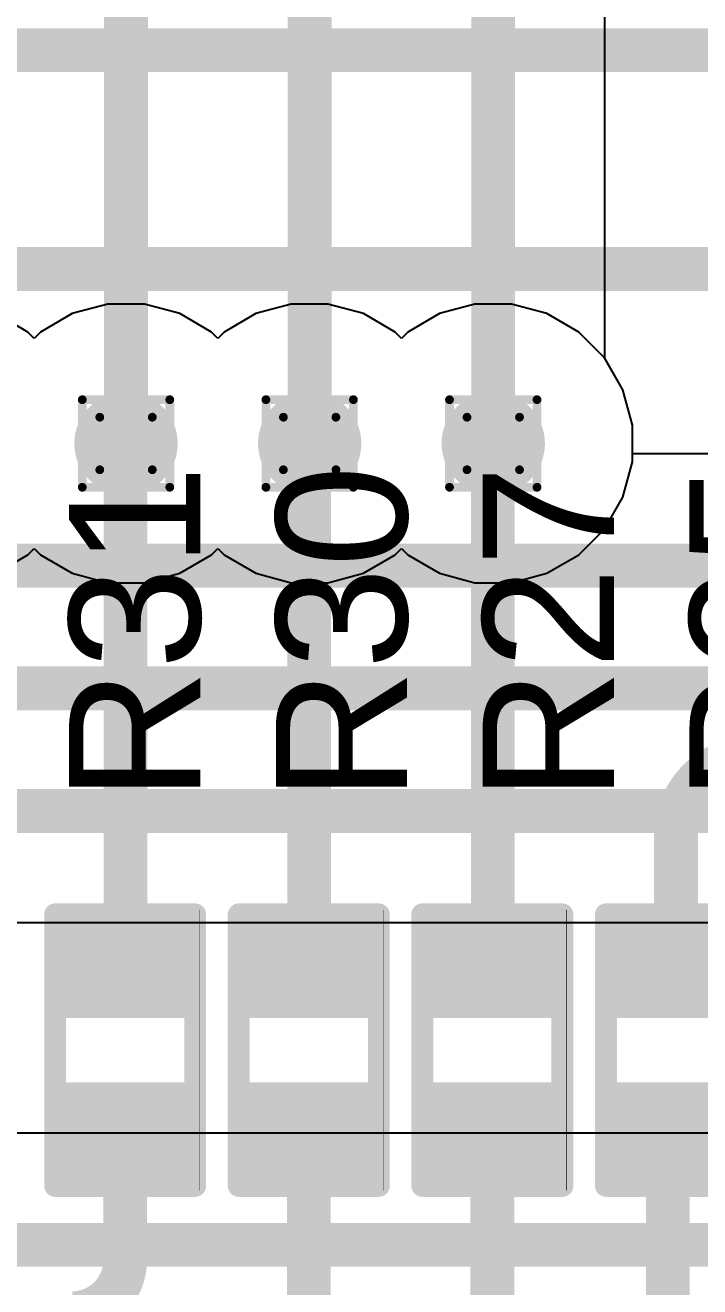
# Model space of a CAD drawing. Header units: inches. Extents: x -5 to 230, y -4 to 159.
# Drawn here: x 34.11 to 38.03, y 45.93 to 53.25 of the extents above; entities that cross this region are included whole.
import ezdxf

# ---------------------------------------------------------------- set-up
doc = ezdxf.new("R2010")
doc.units = ezdxf.units.IN
for name, color, linetype in [('Bottom Layer', 5, 'Continuous'), ('Drill Drawing', 1, 'Continuous'), ('Layer 1', 16, 'Continuous'), ('Layer 2', 76, 'Continuous'), ('Top Layer', 1, 'Continuous'), ('Top Overlay', 2, 'Continuous'), ('Top Paste', 8, 'Continuous'), ('Top Solder', 216, 'Continuous'), ('Via Holes', 16, 'Continuous')]:
    doc.layers.add(name, color=color, linetype=linetype)
doc.styles.add('Arial', font='', dxfattribs={"height": 0.2})
doc.styles.get('Arial').set_extended_font_data('Arial')

# ---------------------------------------------------------------- blocks, each defined once
blk = doc.blocks.new('R___0402_149')
at = {"layer": 'Top Layer'}
for points in [[(-0.6985, -0.3175), (-0.6985, 0.3175), (-0.2413, 0.3175), (-0.2413, -0.3175)], [(0.2413, -0.3175), (0.2413, 0.3175), (0.6985, 0.3175), (0.6985, -0.3175)]]:
    blk.add_hatch(color=1, dxfattribs=at).paths.add_polyline_path(points)
at = {"layer": 'Top Paste'}
for points in [[(-0.6985, -0.3175), (-0.6985, 0.3175), (-0.2413, 0.3175), (-0.2413, -0.3175)], [(0.2413, -0.3175), (0.2413, 0.3175), (0.6985, 0.3175), (0.6985, -0.3175)]]:
    blk.add_hatch(color=8, dxfattribs=at).paths.add_polyline_path(points)
at = {"layer": 'Top Solder'}
for points in [[(-0.7535, -0.3725), (-0.7535, 0.3725), (-0.1863, 0.3725), (-0.1863, -0.3725)], [(0.1863, -0.3725), (0.1863, 0.3725), (0.7535, 0.3725), (0.7535, -0.3725)]]:
    blk.add_hatch(color=216, dxfattribs=at).paths.add_polyline_path(points)
at = {"layer": 'Top Overlay'}
for points, const_width in [([(-0.7874, 0.4064), (0.7874, 0.4064)], 0.127), ([(-0.7874, 0.4064), (-0.7874, -0.4064)], 0.127), ([(0.7874, 0.4064), (0.7874, -0.4064)], 0.127), ([(-0.7874, -0.4064), (0.7874, -0.4064)], 0.127), ([(-0.8128, -0.4318), (0.8128, -0.4318)], 0.00323)]:
    blk.add_lwpolyline(points, dxfattribs=dict(at, const_width=const_width))
for points, const_width in [([(-0.8191, 0.4064, 1), (-0.7556, 0.4064, 1)], 0.0635), ([(-0.8191, 0.4064, 1), (-0.7556, 0.4064, 1)], 0.0635), ([(0.7556, 0.4064, 1), (0.8191, 0.4064, 1)], 0.0635), ([(0.7556, 0.4064, 1), (0.8191, 0.4064, 1)], 0.0635), ([(-0.8191, -0.4064, 1), (-0.7556, -0.4064, 1)], 0.0635), ([(-0.8191, -0.4064, 1), (-0.7556, -0.4064, 1)], 0.0635), ([(0.7556, -0.4064, 1), (0.8191, -0.4064, 1)], 0.0635), ([(0.7556, -0.4064, 1), (0.8191, -0.4064, 1)], 0.0635), ([(-0.8136, -0.4318, 1), (-0.812, -0.4318, 1)], 0.00161), ([(0.812, -0.4318, 1), (0.8136, -0.4318, 1)], 0.00161)]:
    blk.add_lwpolyline(points, format="xyb", close=True, dxfattribs=dict(at, const_width=const_width))
blk = doc.blocks.new('R___0402_150')
at = {"layer": 'Top Layer'}
for points in [[(-0.6985, -0.3175), (-0.6985, 0.3175), (-0.2413, 0.3175), (-0.2413, -0.3175)], [(0.2413, -0.3175), (0.2413, 0.3175), (0.6985, 0.3175), (0.6985, -0.3175)]]:
    blk.add_hatch(color=1, dxfattribs=at).paths.add_polyline_path(points)
at = {"layer": 'Top Paste'}
for points in [[(-0.6985, -0.3175), (-0.6985, 0.3175), (-0.2413, 0.3175), (-0.2413, -0.3175)], [(0.2413, -0.3175), (0.2413, 0.3175), (0.6985, 0.3175), (0.6985, -0.3175)]]:
    blk.add_hatch(color=8, dxfattribs=at).paths.add_polyline_path(points)
at = {"layer": 'Top Solder'}
for points in [[(-0.7535, -0.3725), (-0.7535, 0.3725), (-0.1863, 0.3725), (-0.1863, -0.3725)], [(0.1863, -0.3725), (0.1863, 0.3725), (0.7535, 0.3725), (0.7535, -0.3725)]]:
    blk.add_hatch(color=216, dxfattribs=at).paths.add_polyline_path(points)
at = {"layer": 'Top Overlay'}
for points, const_width in [([(-0.7874, 0.4064), (0.7874, 0.4064)], 0.127), ([(-0.7874, 0.4064), (-0.7874, -0.4064)], 0.127), ([(0.7874, 0.4064), (0.7874, -0.4064)], 0.127), ([(-0.7874, -0.4064), (0.7874, -0.4064)], 0.127), ([(-0.8128, -0.4318), (0.8128, -0.4318)], 0.00323)]:
    blk.add_lwpolyline(points, dxfattribs=dict(at, const_width=const_width))
for points, const_width in [([(-0.8191, 0.4064, 1), (-0.7556, 0.4064, 1)], 0.0635), ([(-0.8191, 0.4064, 1), (-0.7556, 0.4064, 1)], 0.0635), ([(0.7556, 0.4064, 1), (0.8191, 0.4064, 1)], 0.0635), ([(0.7556, 0.4064, 1), (0.8191, 0.4064, 1)], 0.0635), ([(-0.8191, -0.4064, 1), (-0.7556, -0.4064, 1)], 0.0635), ([(-0.8191, -0.4064, 1), (-0.7556, -0.4064, 1)], 0.0635), ([(0.7556, -0.4064, 1), (0.8191, -0.4064, 1)], 0.0635), ([(0.7556, -0.4064, 1), (0.8191, -0.4064, 1)], 0.0635), ([(-0.8136, -0.4318, 1), (-0.812, -0.4318, 1)], 0.00161), ([(0.812, -0.4318, 1), (0.8136, -0.4318, 1)], 0.00161)]:
    blk.add_lwpolyline(points, format="xyb", close=True, dxfattribs=dict(at, const_width=const_width))
blk = doc.blocks.new('R___0402_153')
at = {"layer": 'Top Layer'}
for points in [[(-0.6985, -0.3175), (-0.6985, 0.3175), (-0.2413, 0.3175), (-0.2413, -0.3175)], [(0.2413, -0.3175), (0.2413, 0.3175), (0.6985, 0.3175), (0.6985, -0.3175)]]:
    blk.add_hatch(color=1, dxfattribs=at).paths.add_polyline_path(points)
at = {"layer": 'Top Paste'}
for points in [[(-0.6985, -0.3175), (-0.6985, 0.3175), (-0.2413, 0.3175), (-0.2413, -0.3175)], [(0.2413, -0.3175), (0.2413, 0.3175), (0.6985, 0.3175), (0.6985, -0.3175)]]:
    blk.add_hatch(color=8, dxfattribs=at).paths.add_polyline_path(points)
at = {"layer": 'Top Solder'}
for points in [[(-0.7535, -0.3725), (-0.7535, 0.3725), (-0.1863, 0.3725), (-0.1863, -0.3725)], [(0.1863, -0.3725), (0.1863, 0.3725), (0.7535, 0.3725), (0.7535, -0.3725)]]:
    blk.add_hatch(color=216, dxfattribs=at).paths.add_polyline_path(points)
at = {"layer": 'Top Overlay'}
for points, const_width in [([(-0.7874, 0.4064), (0.7874, 0.4064)], 0.127), ([(-0.7874, 0.4064), (-0.7874, -0.4064)], 0.127), ([(0.7874, 0.4064), (0.7874, -0.4064)], 0.127), ([(-0.7874, -0.4064), (0.7874, -0.4064)], 0.127), ([(-0.8128, -0.4318), (0.8128, -0.4318)], 0.00323)]:
    blk.add_lwpolyline(points, dxfattribs=dict(at, const_width=const_width))
for points, const_width in [([(-0.8191, 0.4064, 1), (-0.7556, 0.4064, 1)], 0.0635), ([(-0.8191, 0.4064, 1), (-0.7556, 0.4064, 1)], 0.0635), ([(0.7556, 0.4064, 1), (0.8191, 0.4064, 1)], 0.0635), ([(0.7556, 0.4064, 1), (0.8191, 0.4064, 1)], 0.0635), ([(-0.8191, -0.4064, 1), (-0.7556, -0.4064, 1)], 0.0635), ([(-0.8191, -0.4064, 1), (-0.7556, -0.4064, 1)], 0.0635), ([(0.7556, -0.4064, 1), (0.8191, -0.4064, 1)], 0.0635), ([(0.7556, -0.4064, 1), (0.8191, -0.4064, 1)], 0.0635), ([(-0.8136, -0.4318, 1), (-0.812, -0.4318, 1)], 0.00161), ([(0.812, -0.4318, 1), (0.8136, -0.4318, 1)], 0.00161)]:
    blk.add_lwpolyline(points, format="xyb", close=True, dxfattribs=dict(at, const_width=const_width))
blk = doc.blocks.new('R___0402_155')
at = {"layer": 'Top Layer'}
for points in [[(-0.6985, -0.3175), (-0.6985, 0.3175), (-0.2413, 0.3175), (-0.2413, -0.3175)], [(0.2413, -0.3175), (0.2413, 0.3175), (0.6985, 0.3175), (0.6985, -0.3175)]]:
    blk.add_hatch(color=1, dxfattribs=at).paths.add_polyline_path(points)
at = {"layer": 'Top Paste'}
for points in [[(-0.6985, -0.3175), (-0.6985, 0.3175), (-0.2413, 0.3175), (-0.2413, -0.3175)], [(0.2413, -0.3175), (0.2413, 0.3175), (0.6985, 0.3175), (0.6985, -0.3175)]]:
    blk.add_hatch(color=8, dxfattribs=at).paths.add_polyline_path(points)
at = {"layer": 'Top Solder'}
for points in [[(-0.7535, -0.3725), (-0.7535, 0.3725), (-0.1863, 0.3725), (-0.1863, -0.3725)], [(0.1863, -0.3725), (0.1863, 0.3725), (0.7535, 0.3725), (0.7535, -0.3725)]]:
    blk.add_hatch(color=216, dxfattribs=at).paths.add_polyline_path(points)
at = {"layer": 'Top Overlay'}
for points, const_width in [([(-0.7874, 0.4064), (0.7874, 0.4064)], 0.127), ([(-0.7874, 0.4064), (-0.7874, -0.4064)], 0.127), ([(0.7874, 0.4064), (0.7874, -0.4064)], 0.127), ([(-0.7874, -0.4064), (0.7874, -0.4064)], 0.127), ([(-0.8128, -0.4318), (0.8128, -0.4318)], 0.00323)]:
    blk.add_lwpolyline(points, dxfattribs=dict(at, const_width=const_width))
for points, const_width in [([(-0.8191, 0.4064, 1), (-0.7556, 0.4064, 1)], 0.0635), ([(-0.8191, 0.4064, 1), (-0.7556, 0.4064, 1)], 0.0635), ([(0.7556, 0.4064, 1), (0.8191, 0.4064, 1)], 0.0635), ([(0.7556, 0.4064, 1), (0.8191, 0.4064, 1)], 0.0635), ([(-0.8191, -0.4064, 1), (-0.7556, -0.4064, 1)], 0.0635), ([(-0.8191, -0.4064, 1), (-0.7556, -0.4064, 1)], 0.0635), ([(0.7556, -0.4064, 1), (0.8191, -0.4064, 1)], 0.0635), ([(0.7556, -0.4064, 1), (0.8191, -0.4064, 1)], 0.0635), ([(-0.8136, -0.4318, 1), (-0.812, -0.4318, 1)], 0.00161), ([(0.812, -0.4318, 1), (0.8136, -0.4318, 1)], 0.00161)]:
    blk.add_lwpolyline(points, format="xyb", close=True, dxfattribs=dict(at, const_width=const_width))

msp = doc.modelspace()

# ---------------------------------------------------------------- hatches: boundary and pattern name
at = {"layer": 'Bottom Layer'}
h = msp.add_hatch(color=5, dxfattribs=at)
edge = h.paths.add_edge_path()
edge.add_arc((34.6956, 50.8226), 0.3, 0, 360)
h = msp.add_hatch(color=5, dxfattribs=at)
edge = h.paths.add_edge_path()
edge.add_arc((35.7614, 50.8226), 0.3, 0, 360)
h = msp.add_hatch(color=5, dxfattribs=at)
edge = h.paths.add_edge_path()
edge.add_arc((36.8271, 50.8226), 0.3, 0, 360)
at = {"layer": 'Layer 1'}
h = msp.add_hatch(color=16, dxfattribs=at)
edge = h.paths.add_edge_path()
edge.add_arc((34.6956, 50.8226), 0.3, 0, 360)
h = msp.add_hatch(color=16, dxfattribs=at)
edge = h.paths.add_edge_path()
edge.add_arc((35.7614, 50.8226), 0.3, 0, 360)
h = msp.add_hatch(color=16, dxfattribs=at)
edge = h.paths.add_edge_path()
edge.add_arc((36.8271, 50.8226), 0.3, 0, 360)
at = {"layer": 'Layer 2'}
h = msp.add_hatch(color=76, dxfattribs=at)
edge = h.paths.add_edge_path()
edge.add_arc((34.6956, 50.8226), 0.3, 0, 360)
h = msp.add_hatch(color=76, dxfattribs=at)
edge = h.paths.add_edge_path()
edge.add_arc((35.7614, 50.8226), 0.3, 0, 360)
h = msp.add_hatch(color=76, dxfattribs=at)
edge = h.paths.add_edge_path()
edge.add_arc((36.8271, 50.8226), 0.3, 0, 360)
at = {"layer": 'Top Layer'}
h = msp.add_hatch(color=1, dxfattribs=at)
edge = h.paths.add_edge_path()
edge.add_arc((34.6956, 50.8226), 0.3, 0, 360)
h = msp.add_hatch(color=1, dxfattribs=at)
edge = h.paths.add_edge_path()
edge.add_arc((35.7614, 50.8226), 0.3, 0, 360)
h = msp.add_hatch(color=1, dxfattribs=at)
edge = h.paths.add_edge_path()
edge.add_arc((36.8271, 50.8226), 0.3, 0, 360)
at = {"layer": 'Via Holes'}
h = msp.add_hatch(color=7, dxfattribs=at)
edge = h.paths.add_edge_path()
edge.add_arc((34.6956, 50.8226), 0.15, 0, 360)
h = msp.add_hatch(color=7, dxfattribs=at)
edge = h.paths.add_edge_path()
edge.add_arc((35.7614, 50.8226), 0.15, 0, 360)
h = msp.add_hatch(color=7, dxfattribs=at)
edge = h.paths.add_edge_path()
edge.add_arc((36.8271, 50.8226), 0.15, 0, 360)

# ---------------------------------------------------------------- linework, layer by layer
at = {"layer": 'Bottom Layer'}
for p, q in [((37.4745, 51.3171), (37.4745, 57.222)), ((37.58, 51.1344), (37.4745, 51.3171)), ((37.6351, 50.9289), (37.58, 51.1344)), ((37.6351, 50.7616), (37.6351, 50.9289)), ((58.3777, 50.7616), (37.6351, 50.7616)), ((29.8575, 48.0438), (55.0169, 48.0438)), ((44.1535, 46.8221), (28.9437, 46.8221))]:
    msp.add_line(p, q, dxfattribs=at)
at = {"layer": 'Bottom Layer', "const_width": 0.254}
for points in [[(34.6956, 50.8226), (34.6956, 63.6739)], [(35.7614, 50.8226), (35.7614, 59.8914)], [(36.8271, 50.8226), (36.8271, 57.4371)], [(31.496, 50.1142), (65.6331, 50.1142)], [(30.4297, 49.4025), (60.3242, 49.4025)], [(29.3629, 48.6913), (55.0169, 48.6913)], [(28.8559, 46.1747), (44.6481, 46.1747)]]:
    msp.add_lwpolyline(points, dxfattribs=at)
at = {"layer": 'Bottom Layer', "const_width": 0.127}
for points in [[(34.6321, 50.8226, 1), (34.7591, 50.8226, 1)], [(35.6979, 50.8226, 1), (35.8249, 50.8226, 1)], [(36.7636, 50.8226, 1), (36.8906, 50.8226, 1)]]:
    msp.add_lwpolyline(points, format="xyb", close=True, dxfattribs=at)
at = {"layer": 'Drill Drawing', "const_width": 0.0508}
for points in [[(34.4416, 51.0766), (34.9496, 51.0766)], [(34.4416, 50.5686), (34.4416, 51.0766)], [(34.9496, 50.5686), (34.9496, 51.0766)], [(35.5074, 51.0766), (36.0154, 51.0766)], [(35.5074, 50.5686), (35.5074, 51.0766)], [(36.0154, 50.5686), (36.0154, 51.0766)], [(36.5731, 51.0766), (37.0811, 51.0766)], [(36.5731, 50.5686), (36.5731, 51.0766)], [(37.0811, 50.5686), (37.0811, 51.0766)], [(34.5432, 50.975), (34.848, 50.975)], [(34.5432, 50.6702), (34.5432, 50.975)], [(34.848, 50.6702), (34.848, 50.975)], [(35.609, 50.975), (35.9138, 50.975)], [(35.609, 50.6702), (35.609, 50.975)], [(35.9138, 50.6702), (35.9138, 50.975)], [(36.6747, 50.975), (36.9795, 50.975)], [(36.6747, 50.6702), (36.6747, 50.975)], [(36.9795, 50.6702), (36.9795, 50.975)], [(34.5432, 50.6702), (34.848, 50.6702)], [(35.609, 50.6702), (35.9138, 50.6702)], [(36.6747, 50.6702), (36.9795, 50.6702)], [(34.4416, 50.5686), (34.9496, 50.5686)], [(35.5074, 50.5686), (36.0154, 50.5686)], [(36.5731, 50.5686), (37.0811, 50.5686)]]:
    msp.add_lwpolyline(points, dxfattribs=at)
at = {"layer": 'Drill Drawing', "const_width": 0.0254}
for points in [[(34.4289, 51.0766, 1), (34.4543, 51.0766, 1)], [(34.4289, 51.0766, 1), (34.4543, 51.0766, 1)], [(34.9369, 51.0766, 1), (34.9623, 51.0766, 1)], [(34.9369, 51.0766, 1), (34.9623, 51.0766, 1)], [(35.4947, 51.0766, 1), (35.5201, 51.0766, 1)], [(35.4947, 51.0766, 1), (35.5201, 51.0766, 1)], [(36.0027, 51.0766, 1), (36.0281, 51.0766, 1)], [(36.0027, 51.0766, 1), (36.0281, 51.0766, 1)], [(36.5604, 51.0766, 1), (36.5858, 51.0766, 1)], [(36.5604, 51.0766, 1), (36.5858, 51.0766, 1)], [(37.0684, 51.0766, 1), (37.0938, 51.0766, 1)], [(37.0684, 51.0766, 1), (37.0938, 51.0766, 1)], [(34.5305, 50.975, 1), (34.5559, 50.975, 1)], [(34.5305, 50.975, 1), (34.5559, 50.975, 1)], [(34.8353, 50.975, 1), (34.8607, 50.975, 1)], [(34.8353, 50.975, 1), (34.8607, 50.975, 1)], [(35.5963, 50.975, 1), (35.6217, 50.975, 1)], [(35.5963, 50.975, 1), (35.6217, 50.975, 1)], [(35.9011, 50.975, 1), (35.9265, 50.975, 1)], [(35.9011, 50.975, 1), (35.9265, 50.975, 1)], [(36.662, 50.975, 1), (36.6874, 50.975, 1)], [(36.662, 50.975, 1), (36.6874, 50.975, 1)], [(36.9668, 50.975, 1), (36.9922, 50.975, 1)], [(36.9668, 50.975, 1), (36.9922, 50.975, 1)], [(34.5305, 50.6702, 1), (34.5559, 50.6702, 1)], [(34.5305, 50.6702, 1), (34.5559, 50.6702, 1)], [(34.8353, 50.6702, 1), (34.8607, 50.6702, 1)], [(34.8353, 50.6702, 1), (34.8607, 50.6702, 1)], [(35.5963, 50.6702, 1), (35.6217, 50.6702, 1)], [(35.5963, 50.6702, 1), (35.6217, 50.6702, 1)], [(35.9011, 50.6702, 1), (35.9265, 50.6702, 1)], [(35.9011, 50.6702, 1), (35.9265, 50.6702, 1)], [(36.662, 50.6702, 1), (36.6874, 50.6702, 1)], [(36.662, 50.6702, 1), (36.6874, 50.6702, 1)], [(36.9668, 50.6702, 1), (36.9922, 50.6702, 1)], [(36.9668, 50.6702, 1), (36.9922, 50.6702, 1)], [(34.4289, 50.5686, 1), (34.4543, 50.5686, 1)], [(34.4289, 50.5686, 1), (34.4543, 50.5686, 1)], [(34.9369, 50.5686, 1), (34.9623, 50.5686, 1)], [(34.9369, 50.5686, 1), (34.9623, 50.5686, 1)], [(35.4947, 50.5686, 1), (35.5201, 50.5686, 1)], [(35.4947, 50.5686, 1), (35.5201, 50.5686, 1)], [(36.0027, 50.5686, 1), (36.0281, 50.5686, 1)], [(36.0027, 50.5686, 1), (36.0281, 50.5686, 1)], [(36.5604, 50.5686, 1), (36.5858, 50.5686, 1)], [(36.5604, 50.5686, 1), (36.5858, 50.5686, 1)], [(37.0684, 50.5686, 1), (37.0938, 50.5686, 1)], [(37.0684, 50.5686, 1), (37.0938, 50.5686, 1)]]:
    msp.add_lwpolyline(points, format="xyb", close=True, dxfattribs=at)
at = {"layer": 'Layer 1'}
for p, q in [((34.5893, 51.6305), (34.3838, 51.5755)), ((34.802, 51.6305), (34.5893, 51.6305)), ((35.0075, 51.5755), (34.802, 51.6305)), ((35.655, 51.6305), (35.4495, 51.5755)), ((35.8677, 51.6305), (35.655, 51.6305)), ((36.0732, 51.5755), (35.8677, 51.6305)), ((36.7207, 51.6305), (36.5152, 51.5755)), ((36.9334, 51.6305), (36.7207, 51.6305)), ((37.1389, 51.5755), (36.9334, 51.6305)), ((34.1261, 51.4691), (33.9418, 51.5755)), ((34.3838, 51.5755), (34.1995, 51.4691)), ((35.1918, 51.4691), (35.0075, 51.5755)), ((35.4495, 51.5755), (35.2652, 51.4691)), ((36.2575, 51.4691), (36.0732, 51.5755)), ((36.5152, 51.5755), (36.3309, 51.4691)), ((37.3232, 51.4691), (37.1389, 51.5755)), ((34.1628, 51.4324), (34.1261, 51.4691)), ((34.1995, 51.4691), (34.1628, 51.4324)), ((35.2285, 51.4324), (35.1918, 51.4691)), ((35.2652, 51.4691), (35.2285, 51.4324)), ((36.2942, 51.4324), (36.2575, 51.4691)), ((36.3309, 51.4691), (36.2942, 51.4324)), ((37.4736, 51.3187), (37.3232, 51.4691)), ((37.58, 51.1344), (37.4736, 51.3187)), ((37.6351, 50.9289), (37.58, 51.1344)), ((37.6351, 50.7162), (37.6351, 50.9289)), ((37.58, 50.5107), (37.6351, 50.7162)), ((37.4736, 50.3264), (37.58, 50.5107)), ((37.3232, 50.176), (37.4736, 50.3264)), ((34.1261, 50.176), (34.1628, 50.2127)), ((34.1628, 50.2127), (34.1995, 50.176)), ((35.1918, 50.176), (35.2285, 50.2127)), ((35.2285, 50.2127), (35.2652, 50.176)), ((36.2575, 50.176), (36.2942, 50.2127)), ((36.2942, 50.2127), (36.3309, 50.176)), ((33.9418, 50.0696), (34.1261, 50.176)), ((34.1995, 50.176), (34.3838, 50.0696)), ((35.0075, 50.0696), (35.1918, 50.176)), ((35.2652, 50.176), (35.4495, 50.0696)), ((36.0732, 50.0696), (36.2575, 50.176)), ((36.3309, 50.176), (36.5152, 50.0696)), ((37.1389, 50.0696), (37.3232, 50.176)), ((34.3838, 50.0696), (34.5893, 50.0146)), ((34.802, 50.0146), (35.0075, 50.0696)), ((35.4495, 50.0696), (35.655, 50.0146)), ((35.8677, 50.0146), (36.0732, 50.0696)), ((36.5152, 50.0696), (36.7207, 50.0146)), ((36.9334, 50.0146), (37.1389, 50.0696)), ((34.5893, 50.0146), (34.802, 50.0146)), ((35.655, 50.0146), (35.8677, 50.0146)), ((36.7207, 50.0146), (36.9334, 50.0146))]:
    msp.add_line(p, q, dxfattribs=at)
at = {"layer": 'Layer 2'}
for p, q in [((34.5893, 51.6305), (34.3838, 51.5755)), ((34.802, 51.6305), (34.5893, 51.6305)), ((35.0075, 51.5755), (34.802, 51.6305)), ((35.655, 51.6305), (35.4495, 51.5755)), ((35.8677, 51.6305), (35.655, 51.6305)), ((36.0732, 51.5755), (35.8677, 51.6305)), ((36.7207, 51.6305), (36.5152, 51.5755)), ((36.9334, 51.6305), (36.7207, 51.6305)), ((37.1389, 51.5755), (36.9334, 51.6305)), ((34.1261, 51.4691), (33.9418, 51.5755)), ((34.3838, 51.5755), (34.1995, 51.4691)), ((35.1918, 51.4691), (35.0075, 51.5755)), ((35.4495, 51.5755), (35.2652, 51.4691)), ((36.2575, 51.4691), (36.0732, 51.5755)), ((36.5152, 51.5755), (36.3309, 51.4691)), ((37.3232, 51.4691), (37.1389, 51.5755)), ((34.1628, 51.4324), (34.1261, 51.4691)), ((34.1995, 51.4691), (34.1628, 51.4324)), ((35.2285, 51.4324), (35.1918, 51.4691)), ((35.2652, 51.4691), (35.2285, 51.4324)), ((36.2942, 51.4324), (36.2575, 51.4691)), ((36.3309, 51.4691), (36.2942, 51.4324)), ((37.4736, 51.3187), (37.3232, 51.4691)), ((37.58, 51.1344), (37.4736, 51.3187)), ((37.6351, 50.9289), (37.58, 51.1344)), ((37.6351, 50.7162), (37.6351, 50.9289)), ((37.58, 50.5107), (37.6351, 50.7162)), ((37.4736, 50.3264), (37.58, 50.5107)), ((37.3232, 50.176), (37.4736, 50.3264)), ((34.1261, 50.176), (34.1628, 50.2127)), ((34.1628, 50.2127), (34.1995, 50.176)), ((35.1918, 50.176), (35.2285, 50.2127)), ((35.2285, 50.2127), (35.2652, 50.176)), ((36.2575, 50.176), (36.2942, 50.2127)), ((36.2942, 50.2127), (36.3309, 50.176)), ((33.9418, 50.0696), (34.1261, 50.176)), ((34.1995, 50.176), (34.3838, 50.0696)), ((35.0075, 50.0696), (35.1918, 50.176)), ((35.2652, 50.176), (35.4495, 50.0696)), ((36.0732, 50.0696), (36.2575, 50.176)), ((36.3309, 50.176), (36.5152, 50.0696)), ((37.1389, 50.0696), (37.3232, 50.176)), ((34.3838, 50.0696), (34.5893, 50.0146)), ((34.802, 50.0146), (35.0075, 50.0696)), ((35.4495, 50.0696), (35.655, 50.0146)), ((35.8677, 50.0146), (36.0732, 50.0696)), ((36.5152, 50.0696), (36.7207, 50.0146)), ((36.9334, 50.0146), (37.1389, 50.0696)), ((34.5893, 50.0146), (34.802, 50.0146)), ((35.655, 50.0146), (35.8677, 50.0146)), ((36.7207, 50.0146), (36.9334, 50.0146))]:
    msp.add_line(p, q, dxfattribs=at)
at = {"layer": 'Top Layer', "const_width": 0.254}
for points in [[(23.6423, 53.1042), (50.1372, 53.1042)], [(24.5186, 51.8342), (49.9653, 51.8342)], [(34.6931, 47.7766), (34.6931, 50.8226)], [(35.7588, 47.7766), (35.7588, 50.8226)], [(36.8245, 47.7766), (36.8245, 50.8226)], [(37.8876, 47.774), (37.8876, 48.548)], [(34.6905, 46.085), (34.6905, 46.8342)], [(35.7562, 45.5489), (35.7562, 46.8342)], [(36.8219, 45.0654), (36.8219, 46.8342)], [(37.8402, 46.7326), (37.8876, 46.8342)], [(37.8402, 43.7678), (37.8402, 46.7326)]]:
    msp.add_lwpolyline(points, dxfattribs=at)
at = {"layer": 'Top Layer', "const_width": 0.127}
for points in [[(34.6296, 50.8226, 1), (34.7566, 50.8226, 1)], [(35.6953, 50.8226, 1), (35.8223, 50.8226, 1)], [(36.761, 50.8226, 1), (36.888, 50.8226, 1)], [(37.8241, 48.548, 1), (37.9511, 48.548, 1)], [(37.8241, 48.548, 1), (37.9511, 48.548, 1)], [(34.6296, 47.7766, 1), (34.7566, 47.7766, 1)], [(35.6953, 47.7766, 1), (35.8223, 47.7766, 1)], [(36.761, 47.7766, 1), (36.888, 47.7766, 1)], [(37.8241, 47.774, 1), (37.9511, 47.774, 1)], [(34.627, 46.8342, 1), (34.754, 46.8342, 1)], [(35.6927, 46.8342, 1), (35.8197, 46.8342, 1)], [(36.7584, 46.8342, 1), (36.8854, 46.8342, 1)], [(37.8241, 46.8342, 1), (37.9511, 46.8342, 1)], [(37.7767, 46.7326, 1), (37.9037, 46.7326, 1)], [(37.7767, 46.7326, 1), (37.9037, 46.7326, 1)], [(34.627, 46.085, 1), (34.754, 46.085, 1)], [(34.627, 46.085, 1), (34.754, 46.085, 1)]]:
    msp.add_lwpolyline(points, format="xyb", close=True, dxfattribs=at)
at = {"layer": 'Top Layer', "const_width": 0.254}
for points in [[(37.8876, 48.548, -0.414214), (38.3438, 49.0042)], [(34.6905, 46.085, -0.412841), (34.3852, 45.7783)]]:
    msp.add_lwpolyline(points, format="xyb", dxfattribs=at)

# ---------------------------------------------------------------- block references
at = {"rotation": 90}
for name, p in [('R___0402_149', (34.6905, 47.3041)), ('R___0402_150', (35.7562, 47.3041)), ('R___0402_153', (36.8219, 47.3041)), ('R___0402_155', (37.8876, 47.3041))]:
    msp.add_blockref(name, p, dxfattribs=at)

# ---------------------------------------------------------------- texts
at = {"layer": 'Top Overlay', "style": 'Arial'}
for s, p in [('R31', (35.1268, 48.7447)), ('R30', (36.3272, 48.7447)), ('R27', (37.5276, 48.7447)), ('R25', (38.728, 48.7447))]:
    msp.add_text(s, height=0.762, rotation=90, dxfattribs=at).set_placement(p)

doc.saveas('drawing.dxf')
